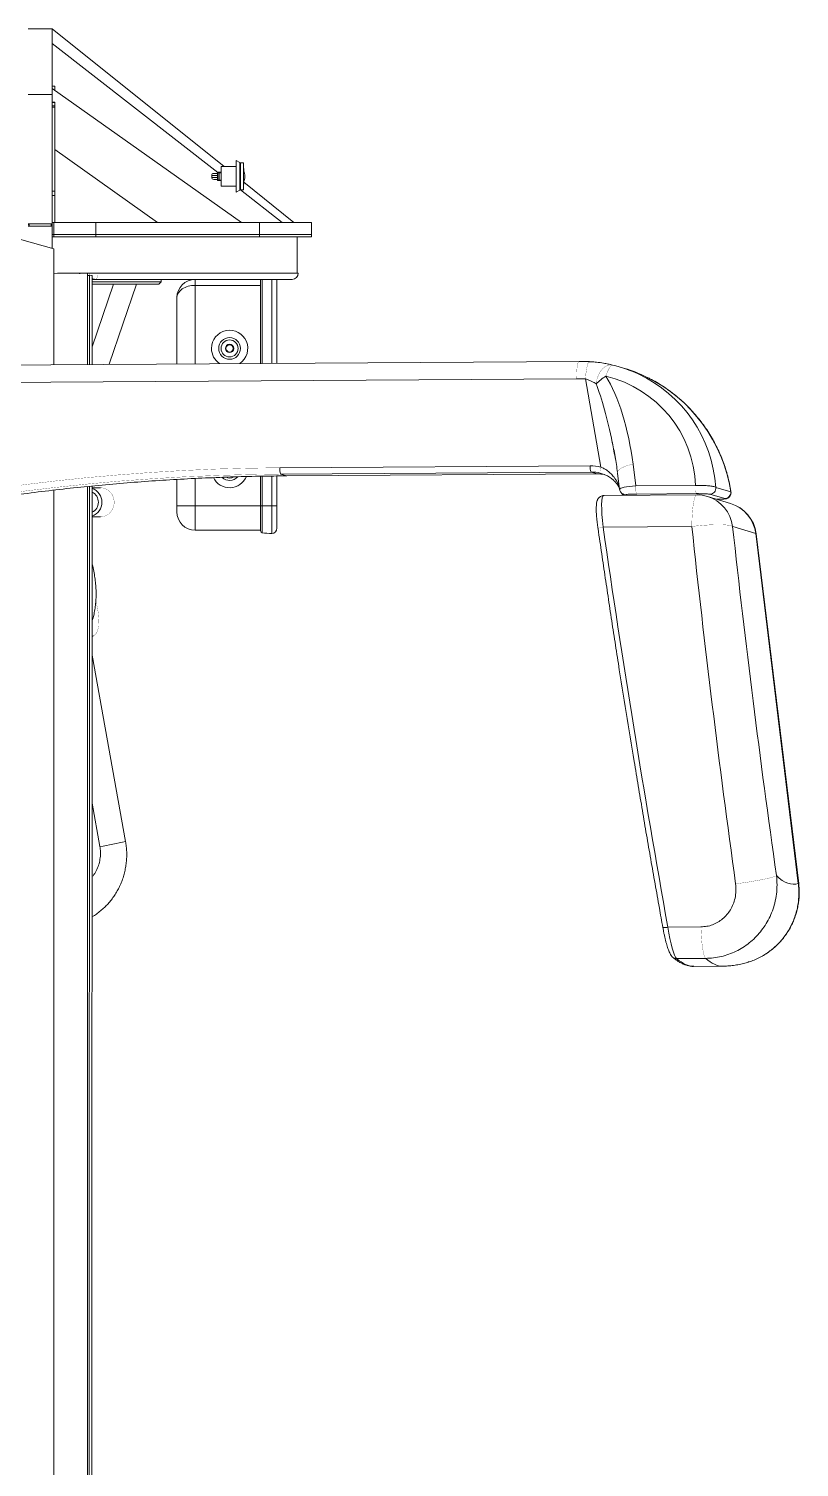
# Model space of a CAD drawing. Header units: millimetres. Extents: x -16985 to -606, y 2122 to 9380.
# Drawn here: x -7413 to -6777, y 6158 to 7345 of the extents above; entities that cross this region are included whole.
import ezdxf

# ---------------------------------------------------------------- set-up
doc = ezdxf.new("R2010")
doc.units = ezdxf.units.MM
for name, pattern in [('K5LT32768', [0]), ('K5LT32769', [0]), ('K5LT_THIN', [0])]:
    doc.linetypes.add(name, pattern=pattern)

msp = doc.modelspace()

# ---------------------------------------------------------------- linework, layer by layer
at = {"color": 7, "linetype": 'K5LT_THIN', "lineweight": 18}
for p, q in [((-7393.6, 7345), (-7413.6, 7345)), ((-7393.6, 7345), (-7413.6, 7345)), ((-7393.6, 7290.8), (-7393.6, 7345)), ((-7251.6, 7231.3), (-7393.6, 7345)), ((-7256.8, 7226.5), (-7393.6, 7332.9)), ((-7413.6, 7290.8), (-7393.6, 7290.8)), ((-7391.6, 7297.7), (-7393.6, 7297.7)), ((-7391.6, 7297.7), (-7393.6, 7297.7)), ((-7391.6, 7297.7), (-7393.6, 7297.7)), ((-7237.4, 7185.2), (-7393.6, 7295.8)), ((-7393.6, 7185.2), (-7393.6, 7290.8)), ((-7391.6, 7297.7), (-7391.6, 7294.4)), ((-7391.6, 7297.7), (-7391.6, 7297.7)), ((-7391.6, 7284.4), (-7393.6, 7284.4)), ((-7391.6, 7284.4), (-7393.6, 7284.4)), ((-7391.6, 7284.3), (-7393.6, 7284.3)), ((-7391.6, 7281.4), (-7393.6, 7281.4)), ((-7391.6, 7280.2), (-7393.6, 7280.2)), ((-7391.6, 7284.4), (-7391.6, 7284.3)), ((-7391.6, 7284.3), (-7391.6, 7281.4)), ((-7391.6, 7281.4), (-7391.6, 7280.2)), ((-7391.6, 7280.2), (-7391.6, 7211.1)), ((-7391.6, 7245.4), (-7306.6, 7185.2)), ((-7254.1, 7215), (-7254.1, 7231.3)), ((-7254.1, 7231.3), (-7241.6, 7231.3)), ((-7241.6, 7236.2), (-7238.6, 7234.7)), ((-7241.6, 7236.2), (-7241.6, 7210.2)), ((-7238.6, 7234.7), (-7238.6, 7211.7)), ((-7235.6, 7234.4), (-7238.1, 7234.4)), ((-7238.1, 7234.4), (-7238.1, 7212)), ((-7235.6, 7234.4), (-7235.6, 7212)), ((-7261.9, 7222.4), (-7261.9, 7224)), ((-7257, 7225.7), (-7260.2, 7225.7)), ((-7260.2, 7220.7), (-7257, 7220.7)), ((-7257, 7226.2), (-7257, 7220.2)), ((-7257, 7226.2), (-7257, 7220.2)), ((-7256.1, 7226.2), (-7257, 7226.2)), ((-7257, 7220.2), (-7256.1, 7220.2)), ((-7256.5, 7226.7), (-7255.6, 7226.7)), ((-7255.6, 7219.7), (-7256.5, 7219.7)), ((-7256.1, 7226.2), (-7255.6, 7226.2)), ((-7256.1, 7220.2), (-7256.1, 7226.2)), ((-7256.1, 7220.2), (-7255.6, 7220.2)), ((-7255.6, 7226.2), (-7255.6, 7226.7)), ((-7255.6, 7226.7), (-7254.1, 7226.7)), ((-7255.6, 7226.2), (-7255.6, 7220.2)), ((-7254.1, 7226.2), (-7255.6, 7226.2)), ((-7255.6, 7220.2), (-7254.1, 7220.2)), ((-7255.6, 7219.7), (-7255.6, 7220.2)), ((-7254.1, 7219.7), (-7255.6, 7219.7)), ((-7235.5, 7229.4), (-7235.6, 7229.4)), ((-7235.5, 7229.6), (-7235.5, 7229.4)), ((-7235.5, 7229.4), (-7235.5, 7227.8)), ((-7391.6, 7211.1), (-7393.6, 7211.1)), ((-7391.6, 7211.1), (-7391.6, 7207.3)), ((-7254.1, 7215), (-7241.6, 7215)), ((-7241.6, 7214.7), (-7242, 7215)), ((-7241.6, 7210.2), (-7238.6, 7211.7)), ((-7203.6, 7185.2), (-7238.2, 7212.1)), ((-7235.6, 7212), (-7238.1, 7212)), ((-7235.5, 7217), (-7235.6, 7217)), ((-7235.5, 7218.5), (-7235.5, 7217)), ((-7194.1, 7185.2), (-7235.5, 7218.4)), ((-7235.5, 7217), (-7235.5, 7216.8)), ((-7391.6, 7207.3), (-7393.6, 7207.3)), ((-7391.6, 7207.3), (-7391.6, 7185.2)), ((-7413.6, 7184.1), (-7393.6, 7184.1)), ((-7412.6, 7184.1), (-7394.6, 7184.1)), ((-7412.6, 7184.1), (-7412.6, 7182.1)), ((-7394.6, 7184.1), (-7394.6, 7182.1)), ((-7393.6, 7185.2), (-7393.6, 7175.2)), ((-7393.6, 7185.2), (-7392.2, 7185.2)), ((-7392.2, 7185.2), (-7392.2, 7175.2)), ((-7392.2, 7185.2), (-7357.6, 7185.2)), ((-7357.6, 7185.2), (-7357.6, 7175.2)), ((-7357.6, 7185.2), (-7222.5, 7185.2)), ((-7222.5, 7185.2), (-7222.5, 7175.2)), ((-7222.5, 7185.2), (-7179.6, 7185.2)), ((-7179.6, 7175.2), (-7179.6, 7185.2)), ((-7392.4, 7163.5), (-7453.6, 7180.5)), ((-7412.6, 7183.2), (-7413.6, 7183.2)), ((-7413.6, 7182.1), (-7393.6, 7182.1)), ((-7393.6, 7183.2), (-7394.6, 7183.2)), ((-7393.6, 7175.2), (-7393.6, 7173.2)), ((-7393.6, 7175.2), (-7392.2, 7175.2)), ((-7393.6, 7163.8), (-7393.6, 7173.2)), ((-7393.6, 7173.2), (-7392.2, 7173.2)), ((-7392.2, 7175.2), (-7392.2, 7173.2)), ((-7392.2, 7175.2), (-7357.6, 7175.2)), ((-7392.2, 7173.2), (-7357.6, 7173.2)), ((-7357.6, 7175.2), (-7357.6, 7173.2)), ((-7357.6, 7175.2), (-7222.5, 7175.2)), ((-7357.6, 7173.2), (-7222.5, 7173.2)), ((-7222.5, 7175.2), (-7222.5, 7173.2)), ((-7222.5, 7175.2), (-7179.6, 7175.2)), ((-7222.5, 7173.2), (-7179.6, 7173.2)), ((-7191.4, 7143.2), (-7191.4, 7173.2)), ((-7179.6, 7173.2), (-7179.6, 7175.2)), ((-7392.4, 7067.8), (-7392.4, 7163.5)), ((-7364.5, 7142.9), (-7392.4, 7143.2)), ((-7389.3, 7143.2), (-7356.1, 7143.2)), ((-7364.5, 7068), (-7364.5, 7142.9)), ((-7362.9, 7141.5), (-7364.5, 7141.3)), ((-7355.8, 7143.2), (-7362.9, 7143.2)), ((-7362.9, 7141.5), (-7362.9, 7068)), ((-7360.7, 7068), (-7360.7, 7141.4)), ((-7358, 7138.2), (-7360.7, 7138.2)), ((-7195.4, 7138.2), (-7358, 7138.2)), ((-7355.8, 7143.2), (-7190.4, 7143.2)), ((-7355.5, 7143.2), (-7191.4, 7143.2)), ((-7303.6, 7136.2), (-7303.6, 7138.2)), ((-7275.6, 7138.2), (-7275.6, 7133.2)), ((-7221.6, 7068.9), (-7221.6, 7138.2)), ((-7220.2, 7068.9), (-7220.2, 7138.2)), ((-7212.3, 7068.9), (-7212.3, 7138.2)), ((-7208.1, 7068.9), (-7208.1, 7138.2)), ((-7360.7, 7136.2), (-7303.6, 7136.2)), ((-7343.1, 7134.2), (-7360.7, 7082.6)), ((-7305.6, 7134.2), (-7360.7, 7134.2)), ((-7346.7, 7068.1), (-7324, 7134.2)), ((-7305.6, 7134.2), (-7303.6, 7136.2)), ((-7221.6, 7133.2), (-7275.6, 7133.2)), ((-7290.6, 7068.4), (-7290.6, 7123.2)), ((-6958.5, 7070.5), (-7483.3, 7067.2)), ((-6920.8, 7064.6), (-6924.6, 7065.8)), ((-6960.6, 7056.2), (-7485.3, 7052.8)), ((-6940.5, 6983.2), (-6953.2, 7056)), ((-7205.7, 6982.7), (-6949.2, 6984.3)), ((-6913.9, 6985.6), (-6911.6, 6967.7)), ((-7290.6, 6951.2), (-7290.6, 6973)), ((-7221.6, 6951.2), (-7221.6, 6975.7)), ((-7220.2, 6951.2), (-7220.2, 6975.7)), ((-7212.3, 6951.2), (-7212.3, 6975.8)), ((-7208.1, 6951.2), (-7208.1, 6975.9)), ((-6948.5, 6979.1), (-7205, 6977.5)), ((-7205, 6977.5), (-7199.9, 6976)), ((-7199.9, 6976), (-6943.5, 6977.6)), ((-7199.9, 6976), (-6943.5, 6977.6)), ((-7199.9, 6976), (-7199.9, 6976)), ((-6948.5, 6979.1), (-6943.5, 6977.6)), ((-6943.5, 6977.6), (-6943.5, 6977.6)), ((-6926.7, 6978.3), (-6925, 6964.8)), ((-7392.4, 5802.5), (-7392.4, 6964.2)), ((-7364.5, 6077), (-7364.5, 6967.2)), ((-7362.9, 6967.4), (-7363, 6075.5)), ((-7360.8, 6075.4), (-7360.7, 6967.6)), ((-7353.7, 6966.2), (-7360.7, 6966.2)), ((-6861.3, 6960.3), (-6938.1, 6959.8)), ((-6921.3, 6960.6), (-6920.7, 6960.4)), ((-6919.9, 6960.4), (-6919.3, 6960.2)), ((-6911.6, 6967.7), (-6862.2, 6968)), ((-6861.5, 6961.3), (-6910.9, 6960.9)), ((-6833.3, 6953.2), (-6852.4, 6959)), ((-6838.1, 6957.2), (-6850.4, 6960.9)), ((-6845.5, 6966.5), (-6833.2, 6962.8)), ((-7290.6, 6946.2), (-7290.6, 6951.2)), ((-7275.6, 6951.2), (-7290.6, 6951.2)), ((-7275.6, 6951.2), (-7275.6, 6931.2)), ((-7221.6, 6930.5), (-7221.6, 6951.2)), ((-7221.6, 6951.2), (-7220.2, 6951.2)), ((-7220.2, 6928.9), (-7220.2, 6951.2)), ((-7220.2, 6951.2), (-7212.3, 6951.2)), ((-7212.3, 6928.4), (-7212.3, 6951.2)), ((-7208.1, 6932.7), (-7208.1, 6951.2)), ((-7360.7, 6942.2), (-7353.7, 6942.2)), ((-7221.6, 6931.2), (-7275.6, 6931.2)), ((-6865.4, 6934.2), (-6938.6, 6933.7)), ((-6812.5, 6928.4), (-6831.6, 6934.1)), ((-6777.4, 6639.6), (-6812.5, 6928.4)), ((-6777.1, 6639.4), (-6812.2, 6928.1)), ((-7360.5, 6856.5), (-7360.7, 6856.2)), ((-7359.8, 6858.7), (-7360.5, 6856.5)), ((-7360.7, 6843.5), (-7359.6, 6843.9)), ((-7333, 6674.2), (-7360.7, 6828)), ((-6885.1, 6603.5), (-6857.8, 6603.7)), ((-6853.9, 6577.7), (-6878, 6577.5)), ((-6863.9, 6571.1), (-6839.9, 6571.2)), ((-6818.4, 6574.7), (-6818.1, 6574.8)), ((-6818.1, 6574.8), (-6817.2, 6575.1))]:
    msp.add_line(p, q, dxfattribs=at)
at = {"color": 8, "linetype": 'K5LT32768', "lineweight": 15, "true_color": 0x808080}
for p, q in [((-7261.9, 7224), (-7257, 7224)), ((-7261.9, 7222.4), (-7257, 7222.4)), ((-7257, 7226.2), (-7257, 7226.2)), ((-7257, 7220.2), (-7257, 7220.2)), ((-7372.2, 7143), (-7372.2, 7143.2)), ((-7370.6, 7143), (-7370.6, 7143.2)), ((-7366.9, 7142.9), (-7366.9, 7143.2)), ((-7275.6, 7133.2), (-7275.6, 7068.5)), ((-7275.6, 6973.8), (-7275.6, 6951.2)), ((-6833.2, 6962.8), (-6833.2, 6962.9)), ((-7275.6, 6951.2), (-7221.6, 6951.2)), ((-7212.3, 6951.2), (-7208.1, 6951.2)), ((-7354.3, 6669.9), (-7360.7, 6705.9))]:
    msp.add_line(p, q, dxfattribs=at)
at = {"color": 8, "linetype": 'K5LT32769', "true_color": 0x808080, "const_width": 0.18}
for points in [[(-7362.6, 7141.5), (-7362.8, 7142.2), (-7362.9, 7143.2)], [(-6958.5, 7070.5), (-6958.7, 7070.4), (-6959.1, 7070), (-6959.4, 7069.2), (-6959.7, 7068), (-6959.9, 7066.6), (-6960.2, 7064.9), (-6960.3, 7062.9), (-6960.5, 7060.8), (-6960.5, 7058.5), (-6960.6, 7056.2)], [(-6950.1, 7070.3), (-6950.3, 7070.2), (-6950.7, 7069.7), (-6951.1, 7068.9), (-6951.5, 7067.8), (-6951.8, 7066.4), (-6952.2, 7064.6), (-6952.5, 7062.7), (-6952.8, 7060.6), (-6953, 7058.3), (-6953.2, 7056)], [(-6913.9, 6985.6), (-6916.2, 6985.1), (-6918.5, 6984.5), (-6920.5, 6983.8), (-6922.4, 6983), (-6923.9, 6982.1), (-6925.2, 6981.2), (-6926.1, 6980.3), (-6926.6, 6979.3), (-6926.7, 6978.7)], [(-6921.4, 6960.6), (-6920.7, 6960.5), (-6919.9, 6960.4)], [(-6920.7, 6960.4), (-6920.1, 6960.3), (-6919.3, 6960.2)], [(-6865.4, 6934.2), (-6865.3, 6937.5), (-6865.2, 6940.8), (-6865, 6943.9), (-6864.8, 6946.9), (-6864.5, 6949.6), (-6864.2, 6952.1), (-6863.8, 6954.3), (-6863.4, 6956.2), (-6863, 6957.7), (-6862.5, 6958.9), (-6862.1, 6959.8), (-6861.6, 6960.2), (-6861.3, 6960.3)], [(-6938.6, 6933.7), (-6939.6, 6933.5), (-6940.4, 6933.3), (-6941.2, 6933.1), (-6941.9, 6932.9), (-6942.4, 6932.7), (-6942.7, 6932.5), (-6942.8, 6932.4), (-6942.8, 6932.3)], [(-6812.2, 6928.1), (-6812.2, 6928.2), (-6812.5, 6928.4)], [(-6777.1, 6639.4), (-6777.1, 6639.4), (-6777.4, 6639.6)]]:
    msp.add_lwpolyline(points, dxfattribs=at)
at = {"color": 7, "linetype": 'K5LT_THIN', "const_width": 0.18}
for points in [[(-7358, 7138.2), (-7357.6, 7138.3), (-7357.2, 7138.6), (-7356.8, 7139), (-7356.4, 7139.7), (-7356.2, 7140.4), (-7355.9, 7141.3), (-7355.8, 7142.2), (-7355.8, 7143.2)], [(-6930.8, 7067.4), (-6932.4, 7067.6), (-6934, 7067.4), (-6935.6, 7066.9), (-6937.3, 7065.9), (-6938.8, 7064.6), (-6940.2, 7063), (-6941.5, 7061.1), (-6942.5, 7059), (-6943.4, 7056.7), (-6944, 7054.3), (-6944.3, 7051.9)], [(-6936.4, 7058.3), (-6935.6, 7060.3), (-6934.9, 7062.2), (-6934.1, 7063.8), (-6933.4, 7065.2), (-6932.6, 7066.3), (-6932, 7067), (-6931.3, 7067.4), (-6930.8, 7067.4)], [(-7470.8, 6961), (-7444.5, 6965), (-7418.1, 6968.5), (-7391.6, 6971.7), (-7365.2, 6974.5), (-7338.6, 6976.8), (-7312.1, 6978.8), (-7285.5, 6980.4), (-7258.9, 6981.6), (-7232.3, 6982.3), (-7205.7, 6982.7)], [(-6940.5, 6983.2), (-6940.7, 6982.3), (-6940.9, 6981.4), (-6941.1, 6980.5), (-6941.2, 6979.8), (-6941.2, 6979.1), (-6941.2, 6978.6), (-6941.1, 6978.3), (-6941, 6978.2)], [(-7205, 6977.5), (-7231.5, 6977.1), (-7258, 6976.3), (-7284.6, 6975.2), (-7311.1, 6973.6), (-7337.5, 6971.7), (-7364, 6969.3), (-7390.4, 6966.5), (-7416.8, 6963.4), (-7443.1, 6959.8), (-7469.4, 6955.9)], [(-7464.4, 6954.4), (-7438.1, 6958.3), (-7411.8, 6961.9), (-7385.4, 6965), (-7359, 6967.8), (-7332.5, 6970.1), (-7306, 6972.1), (-7279.5, 6973.7), (-7253, 6974.8), (-7226.5, 6975.6), (-7199.9, 6976)], [(-6926.7, 6978.7), (-6926.7, 6978.4), (-6926.7, 6978.3)], [(-7353.7, 6942.2), (-7352.9, 6942.2), (-7351, 6942.6), (-7349.1, 6943.2), (-7347.4, 6944.3), (-7345.9, 6945.6), (-7344.6, 6947.2), (-7343.6, 6949), (-7342.9, 6951), (-7342.5, 6953), (-7342.5, 6955.1), (-7342.8, 6957.2), (-7343.5, 6959.2), (-7344.4, 6961), (-7345.7, 6962.6), (-7347.2, 6964), (-7348.9, 6965), (-7350.7, 6965.8), (-7352.7, 6966.1), (-7353.7, 6966.2)], [(-6911.6, 6967.7), (-6911.6, 6966.6), (-6911.6, 6965.4), (-6911.6, 6964.3), (-6911.5, 6963.2), (-6911.4, 6962.3), (-6911.2, 6961.6), (-6911.1, 6961.1), (-6910.9, 6960.9)], [(-6862.2, 6968), (-6862.2, 6966.9), (-6862.2, 6965.7), (-6862.2, 6964.6), (-6862.1, 6963.5), (-6862, 6962.6), (-6861.8, 6961.9), (-6861.7, 6961.5), (-6861.5, 6961.3)], [(-6831.6, 6934.1), (-6832.3, 6934.5), (-6833.4, 6934.9), (-6834.8, 6935.2), (-6836.5, 6935.4), (-6838.5, 6935.6), (-6840.8, 6935.7), (-6843.4, 6935.7), (-6846.2, 6935.7), (-6849.1, 6935.6), (-6852.2, 6935.4), (-6855.5, 6935.2), (-6858.8, 6934.9), (-6862.1, 6934.6), (-6865.4, 6934.2)], [(-7360.7, 6843.7), (-7359.9, 6843.8), (-7358.7, 6844.4), (-7357.7, 6845.3), (-7356.9, 6846.5), (-7356.2, 6848.1), (-7355.7, 6850), (-7355.3, 6852.2), (-7355.2, 6854.7), (-7355.2, 6857.5), (-7355.4, 6860.4), (-7355.7, 6863.6), (-7356.3, 6866.9), (-7357, 6870.4), (-7357.6, 6873.1)], [(-6795.4, 6646), (-6796.1, 6645.6), (-6797.1, 6645.2), (-6798.4, 6644.8), (-6800.1, 6644.3), (-6802.1, 6643.8), (-6804.4, 6643.3), (-6806.9, 6642.8), (-6809.7, 6642.2), (-6812.7, 6641.7), (-6815.9, 6641.2), (-6819.1, 6640.6), (-6822.5, 6640.1), (-6825.8, 6639.7), (-6829.2, 6639.2)], [(-6853.9, 6577.7), (-6854.4, 6578.3), (-6854.8, 6579.3), (-6855.3, 6580.6), (-6855.7, 6582.2), (-6856.1, 6584.1), (-6856.4, 6586.3), (-6856.8, 6588.8), (-6857.1, 6591.4), (-6857.3, 6594.3), (-6857.5, 6597.3), (-6857.7, 6600.5), (-6857.8, 6603.7)]]:
    msp.add_lwpolyline(points, dxfattribs=at)
at = {"color": 7, "linetype": 'K5LT_THIN', "lineweight": 18}
for radius in [9, 7, 3.5, 3]:
    msp.add_circle((-7247.1, 7081.2), radius, dxfattribs=at)
for centre, radius, start, end in [((-7239.1, 7233.8), 1, 0, 62.7839), ((-7260.2, 7224), 1.7, 89.9795, 180), ((-7260.2, 7222.4), 1.7, 180, 269.9795), ((-7256.5, 7226.2), 0.5, 90, 180), ((-7256.5, 7226.2), 0.497, 90.3951, 180.3898), ((-7256.5, 7220.2), 0.5, 180, 270), ((-7256.5, 7220.2), 0.497, 179.6102, 269.6049), ((-7255.6, 7226.2), 0.497, 90.3951, 180.3898), ((-7255.6, 7220.2), 0.497, 179.6102, 269.6049), ((-7235.6, 7229.6), 0.1, 0, 90), ((-7247.1, 7223.2), 12.5, 336.9308, 23.0692), ((-7239.1, 7212.6), 1, 297.2161, 0), ((-7235.6, 7216.8), 0.1, 270, 0), ((-7275.6, 7123.2), 15, 90, 180), ((-7195.4, 7143.2), 5, 270, 0), ((-6959.9, 6953.3), 102.9, 86.259, 90.3651), ((-6919, 7028.2), 34.7, 120.088, 137.0045), ((-7195, 6981.5), 10.7, 173.6703, 202.0418), ((-6938.6, 6983.1), 10.7, 173.6703, 202.0418), ((-6949, 6950.1), 34.2, 75.5728, 90.3688), ((-7247.1, 6981.2), 9, 225.5171, 318.2847), ((-6948.3, 6949.8), 29.4, 75.5728, 90.3688), ((-6943.3, 6948.2), 29.4, 78.3861, 90.3682), ((-7364.8, 6954.2), 12.2, 289.7762, 70.2099), ((-7364.7, 6954.2), 9.21, 295.7073, 64.2788), ((-6861.1, 6930.3), 30, 73.2312, 90.3647), ((-6850.5, 6965.9), 5.01, 270.7277, 6.6222), ((-6838.2, 6962.2), 5.01, 270.7277, 6.6222), ((-6842, 6924.5), 30, 6.9398, 73.2312), ((-7275.6, 6946.2), 15, 180, 270), ((-7219.9, 6930.5), 1.61, 180, 260.5189), ((-7209.6, 7041.5), 113.1, 264.6238, 268.6349), ((-7212.3, 6932.7), 4.25, 270, 0)]:
    msp.add_arc(centre, radius, start, end, dxfattribs=at)
at = {"color": 8, "linetype": 'K5LT32768', "lineweight": 15, "true_color": 0x808080}
for centre, radius, start, end in [((-7358, 7142.9), 4.71, 235.5066, 269.9196), ((-7247.1, 7081.2), 15, 304.0068, 180), ((-7247.1, 7081.2), 15, 180, 236.7225), ((-7247.1, 6981.2), 15, 206.4468, 337.0294), ((-7247.1, 6981.2), 7, 245.2425, 298.7913), ((-6861.1, 6930.7), 29.6, 6.7154, 73.0984), ((-6842, 6924.9), 29.6, 6.7154, 73.0984), ((-7401.8, 6961.3), 295.2, 279.2754, 283.477), ((-6887.7, 6612.4), 9.34, 260.4969, 286.607), ((-6878, 6582.4), 4.83, 228.6807, 270.612)]:
    msp.add_arc(centre, radius, start, end, dxfattribs=at)
at = {"color": 7, "linetype": 'K5LT_THIN', "lineweight": 18}
for centre, major_axis, ratio, start_param, end_param in [((-7363.7, 7141.4), (3, 0), 0.043746, -0.000005, 1.307601), ((-7275.6, 7123.2), (15, 0), 0.666667, 1.570796, 3.141593), ((-6964.1, 6952.3), (89.5, 82.2), 0.95205, 0.376828, 0.568417), ((-6966.1, 6957.7), (79.5, 70.9), 0.946098, -0.655844, 0.579737), ((-6944, 6985.4), (-12.7, 88), 0.336205, -1.617108, -0.645378), ((-6950.6, 6948.3), (-61, 106.4), 0.958785, -0.953263, -0.792498), ((-6942, 6980), (-14.3, 88.8), 0.166312, -1.491178, -1.330705), ((-6909.9, 6960.5), (10.1, 0), 0.046089, 1.666366, 3.292324), ((-6734.9, 6765.9), (-214.8, 1298.4), 0.133471, 1.419175, 1.674115), ((-6665.8, 6766.4), (-165.4, 1298.8), 0.136479, 1.423883, 1.651457), ((-6636.4, 6770.2), (-165.2, 1268.8), 0.136265, 1.423521, 1.651095), ((-6863.1, 7278.4), (-83.2, 639.4), 0.136265, 2.975112, 3.170433), ((-6881.5, 6607.2), (-4.2, 30), 0.135556, 1.677294, 2.98673), ((-6977.1, 7270.4), (-115.3, 699.1), 0.133515, 3.12013, 3.120452)]:
    msp.add_ellipse(centre, major_axis=major_axis, ratio=ratio, start_param=start_param, end_param=end_param, dxfattribs=at)
at = {"color": 8, "linetype": 'K5LT32768', "lineweight": 15, "true_color": 0x808080}
for centre, major_axis, ratio, start_param, end_param in [((-6964.1, 6952.3), (89.5, 82.2), 0.95205, -0.647587, 0.376828), ((-6950.6, 6948.3), (-61, 106.4), 0.958785, -1.954171, -0.953263), ((-6942, 6980), (-14.3, 88.8), 0.166312, -1.330705, -0.654067), ((-6934, 6929.8), (-4.2, 30), 0.135556, -0.018024, 1.422355), ((-6909.9, 6965.5), (15, 0.6), 0.154844, 1.673888, 3.155355), ((-6939.4, 6960.1), (20.3, 0), 0.043155, -0.200198, 0.142156), ((-6977.1, 7270.4), (-115.3, 699.1), 0.133515, 2.983614, 3.12013), ((-6922, 7270.7), (-83.6, 699.4), 0.137052, 2.98925, 3.126062)]:
    msp.add_ellipse(centre, major_axis=major_axis, ratio=ratio, start_param=start_param, end_param=end_param, dxfattribs=at)
for points, knots in [([(-7371.5, 7143), (-7371.4, 7143), (-7371.1, 7143.1), (-7370.8, 7143.2), (-7370.6, 7143.2)], [0, 0, 0, 0, 0.318509, 1, 1, 1, 1]), ([(-6940.5, 6983.2), (-6939.5, 6982.8), (-6937.6, 6982), (-6934.7, 6980.1), (-6932, 6977.7), (-6929.2, 6974.5), (-6926.8, 6970.9), (-6925.7, 6968.2), (-6925.3, 6967.1)], [0, 0, 0, 0, 0.125482, 0.251214, 0.418237, 0.585534, 0.823591, 1, 1, 1, 1]), ([(-6844.7, 6956.7), (-6844.2, 6956.7), (-6842.7, 6956.7), (-6840.6, 6956.8), (-6838.7, 6956.9), (-6837.9, 6957), (-6838, 6957.1), (-6838.1, 6957.2)], [0, 0, 0, 0, 0.114448, 0.34197, 0.570578, 0.807115, 1, 1, 1, 1]), ([(-7360.7, 6645), (-7360.2, 6645.6), (-7358.6, 6647.4), (-7356.6, 6651.1), (-7354.8, 6655.8), (-7353.9, 6660.7), (-7353.6, 6665.5), (-7354.1, 6668.6), (-7354.3, 6669.9)], [0, 0, 0, 0, 0.091086, 0.279394, 0.467705, 0.656714, 0.845725, 1, 1, 1, 1]), ([(-6818.1, 6574.8), (-6817.5, 6575), (-6815.2, 6575.7), (-6811.6, 6577.3), (-6807.1, 6579.5), (-6802.8, 6582.2), (-6798.8, 6585.3), (-6795, 6588.6), (-6791.6, 6592.3), (-6788.4, 6596.3), (-6785.6, 6600.5), (-6783.1, 6605), (-6781.1, 6609.6), (-6779.4, 6614.4), (-6778.1, 6619.3), (-6777.3, 6624.3), (-6776.9, 6629.4), (-6776.9, 6634.5), (-6777.2, 6637.9), (-6777.4, 6639.6)], [0, 0, 0, 0, 0.02519, 0.08509, 0.144989, 0.206634, 0.268279, 0.328351, 0.388423, 0.450254, 0.512084, 0.572218, 0.632352, 0.694245, 0.756139, 0.816228, 0.876316, 0.938158, 1, 1, 1, 1])]:
    msp.add_open_spline(points, degree=3, knots=knots, dxfattribs=at)
at = {"color": 7, "linetype": 'K5LT_THIN', "lineweight": 18}
for points, knots in [([(-6950.1, 7070.3), (-6951.2, 7070.4), (-6954, 7070.5), (-6956.8, 7070.5), (-6958.5, 7070.5)], [0, 0, 0, 0, 0.406663, 1, 1, 1, 1]), ([(-6946.5, 7070), (-6947.6, 7070.1), (-6948.7, 7070.2), (-6950, 7070.2), (-6950.1, 7070.3)], [0, 0, 0, 0, 0.908649, 1, 1, 1, 1]), ([(-6946.4, 7070), (-6945.6, 7069.9), (-6942.8, 7069.7), (-6938.8, 7069.1), (-6934.3, 7068.3), (-6932, 7067.7), (-6930.8, 7067.4)], [0, 0, 0, 0, 0.137379, 0.491845, 0.74439, 1, 1, 1, 1]), ([(-6944.3, 7051.9), (-6945.5, 7052.6), (-6947.3, 7053.7), (-6950.4, 7055), (-6952.2, 7055.7), (-6953.2, 7056)], [0, 0, 0, 0, 0.433093, 0.712923, 1, 1, 1, 1]), ([(-6833, 6962.9), (-6833.1, 6963), (-6833.4, 6965.3), (-6834.2, 6969.6), (-6835.7, 6975.7), (-6837.4, 6981.7), (-6839.4, 6987.6), (-6841.8, 6993.5), (-6844.4, 6999.2), (-6847.3, 7004.8), (-6850.5, 7010.2), (-6853.9, 7015.5), (-6857.6, 7020.5), (-6861.5, 7025.4), (-6865.6, 7030.1), (-6870, 7034.6), (-6874.5, 7038.8), (-6879.3, 7042.8), (-6884.2, 7046.5), (-6889.3, 7050), (-6894.5, 7053.3), (-6899, 7055.8), (-6901.8, 7057.1), (-6902.8, 7057.5)], [0, 0, 0, 0, 0.004451, 0.056488, 0.108489, 0.160437, 0.212315, 0.264109, 0.315802, 0.367381, 0.418834, 0.470151, 0.52132, 0.572336, 0.623191, 0.673882, 0.724406, 0.774762, 0.824952, 0.874979, 0.924846, 0.97456, 1, 1, 1, 1]), ([(-6931.3, 7004.9), (-6930.4, 7000.6), (-6928.5, 6991.9), (-6927.3, 6983.1), (-6926.7, 6978.7)], [0, 0, 0, 0, 0.498546, 1, 1, 1, 1]), ([(-7464.3, 6954.4), (-7460.2, 6955), (-7448.4, 6956.8), (-7428.7, 6959.7), (-7405.2, 6962.7), (-7381.8, 6965.5), (-7358.3, 6967.9), (-7334.8, 6970), (-7311.2, 6971.8), (-7287.7, 6973.3), (-7264.1, 6974.4), (-7240.5, 6975.3), (-7219.1, 6975.8), (-7205.6, 6975.9), (-7199.9, 6976)], [0, 0, 0, 0, 0.046727, 0.135634, 0.224541, 0.313449, 0.402357, 0.491265, 0.580173, 0.66908, 0.757988, 0.846896, 0.935804, 1, 1, 1, 1]), ([(-6929.7, 6972), (-6930.3, 6972.6), (-6931.9, 6974), (-6934.7, 6975.8), (-6937.8, 6977.2), (-6939.9, 6977.9), (-6941, 6978.2)], [0, 0, 0, 0, 0.23808, 0.539565, 0.765723, 1, 1, 1, 1]), ([(-6929.8, 6972.2), (-6929.8, 6972.1), (-6929.1, 6971.6), (-6928.1, 6970.4), (-6926.7, 6968.6), (-6925.7, 6967.1), (-6925.2, 6966.1), (-6925.1, 6965.8)], [0, 0, 0, 0, 0.023116, 0.28432, 0.574957, 0.882477, 1, 1, 1, 1]), ([(-6938.1, 6959.8), (-6938.3, 6959.8), (-6939, 6959.8), (-6940.1, 6959.4), (-6941.2, 6958.8), (-6942, 6958.1), (-6942.7, 6957.3), (-6943.2, 6956.4), (-6943.6, 6955.5), (-6943.9, 6954.4), (-6944.1, 6953), (-6944.2, 6951.3), (-6944.3, 6949.3), (-6944.3, 6947.2), (-6944.2, 6944.8), (-6944, 6942.3), (-6943.8, 6939.7), (-6943.5, 6937), (-6943.1, 6934.5), (-6942.9, 6932.9), (-6942.8, 6932.3)], [0, 0, 0, 0, 0.022721, 0.060386, 0.095681, 0.1298, 0.164149, 0.200447, 0.241405, 0.291746, 0.360544, 0.439979, 0.513519, 0.591011, 0.665511, 0.738529, 0.810764, 0.882556, 0.954089, 1, 1, 1, 1]), ([(-6924.9, 6964.8), (-6924.9, 6964.7), (-6924.9, 6964.2), (-6924.6, 6963.4), (-6924.1, 6962.5), (-6923.4, 6961.8), (-6922.7, 6961.2), (-6922.1, 6960.9), (-6921.6, 6960.7), (-6921.4, 6960.6), (-6921.3, 6960.6)], [0, 0, 0, 0, 0.063876, 0.250482, 0.419511, 0.574383, 0.716253, 0.845099, 0.962688, 1, 1, 1, 1]), ([(-6922, 6959.9), (-6922, 6959.9), (-6922.1, 6960), (-6922.5, 6960.4), (-6922.9, 6961), (-6923.1, 6961.5), (-6923.2, 6961.6)], [0, 0, 0, 0, 0.048268, 0.508928, 0.833279, 1, 1, 1, 1]), ([(-6862.2, 6968), (-6861.3, 6968.1), (-6859.6, 6968.1), (-6857.1, 6968.1), (-6854.7, 6968), (-6852.5, 6967.9), (-6850.4, 6967.7), (-6848.6, 6967.4), (-6846.8, 6967.1), (-6845.9, 6966.7), (-6845.6, 6966.5), (-6845.5, 6966.5)], [0, 0, 0, 0, 0.112925, 0.21887, 0.324817, 0.43558, 0.546353, 0.660461, 0.774584, 0.964022, 1, 1, 1, 1]), ([(-6850.4, 6960.9), (-6850.7, 6960.9), (-6851.3, 6961), (-6853.5, 6961.2), (-6856.4, 6961.2), (-6859.3, 6961.3), (-6860.9, 6961.3), (-6861.5, 6961.3)], [0, 0, 0, 0, 0.228672, 0.457677, 0.677986, 0.88774, 1, 1, 1, 1]), ([(-6844.7, 6956.7), (-6844.4, 6956.7), (-6843.5, 6956.7), (-6842.2, 6956.7), (-6840.7, 6956.8), (-6839.5, 6956.8), (-6838.4, 6956.9), (-6837.6, 6957), (-6837, 6957.1), (-6836.4, 6957.3), (-6835.7, 6957.6), (-6834.9, 6958.1), (-6834.2, 6958.7), (-6833.6, 6959.6), (-6833.1, 6960.7), (-6832.9, 6961.8), (-6833, 6962.5), (-6833.1, 6962.9)], [0, 0, 0, 0, 0.051128, 0.143679, 0.236337, 0.331386, 0.429653, 0.541967, 0.586655, 0.626345, 0.668173, 0.715733, 0.768406, 0.825626, 0.88605, 0.947995, 1, 1, 1, 1]), ([(-6942.8, 6932.3), (-6942.3, 6928.8), (-6940.8, 6918.6), (-6938.3, 6901.7), (-6935.3, 6881.6), (-6932.3, 6861.4), (-6929.2, 6841.3), (-6925, 6814.3), (-6919.6, 6780.7), (-6914.1, 6747), (-6909.6, 6720), (-6906.2, 6699.8), (-6902.8, 6679.6), (-6899.3, 6659.5), (-6895.7, 6639.3), (-6892.4, 6620.6), (-6890.3, 6608.6), (-6889.3, 6603.2)], [0, 0, 0, 0, 0.032241, 0.093501, 0.154765, 0.216029, 0.277295, 0.338562, 0.461095, 0.583624, 0.644885, 0.706144, 0.7674, 0.828652, 0.8899, 0.951143, 1, 1, 1, 1]), ([(-7359.8, 6858.7), (-7359.7, 6859.4), (-7359.1, 6861.7), (-7358.4, 6865.6), (-7357.7, 6870.5), (-7357.4, 6875.4), (-7357.4, 6880.5), (-7357.6, 6885.6), (-7358.2, 6890.7), (-7359, 6896), (-7359.9, 6900.2), (-7360.5, 6902.6), (-7360.7, 6903.2)], [0, 0, 0, 0, 0.047651, 0.15199, 0.259692, 0.368925, 0.480139, 0.593772, 0.710286, 0.830219, 0.954805, 1, 1, 1, 1]), ([(-7360.8, 6611.9), (-7360.1, 6612.3), (-7358.2, 6613.4), (-7355.3, 6615.6), (-7352, 6618.3), (-7348.9, 6621.2), (-7346.1, 6624.4), (-7343.4, 6627.8), (-7341, 6631.4), (-7338.9, 6635.2), (-7337, 6639.1), (-7335.4, 6643.1), (-7334.2, 6647.3), (-7333.2, 6651.5), (-7332.5, 6655.8), (-7332.1, 6660.2), (-7332, 6664.6), (-7332.3, 6669), (-7332.7, 6672.2), (-7333, 6673.9), (-7333.1, 6674.2)], [0, 0, 0, 0, 0.031108, 0.090715, 0.14935, 0.208412, 0.268067, 0.328058, 0.387645, 0.446579, 0.506234, 0.566415, 0.626792, 0.686285, 0.745869, 0.806104, 0.866734, 0.92727, 0.987331, 1, 1, 1, 1]), ([(-6857.8, 6603.7), (-6856.1, 6603.8), (-6852.9, 6604), (-6848.2, 6605.3), (-6843.8, 6607.4), (-6839.8, 6610.2), (-6836.3, 6613.7), (-6833.3, 6617.8), (-6831, 6622.4), (-6829.5, 6627.6), (-6828.7, 6633.3), (-6829, 6637.2), (-6829.2, 6639.2)], [0, 0, 0, 0, 0.094258, 0.188523, 0.283174, 0.377846, 0.474476, 0.571129, 0.671428, 0.771744, 0.88587, 1, 1, 1, 1]), ([(-6795.4, 6646), (-6795.2, 6643.5), (-6794.8, 6638.4), (-6795.3, 6630.8), (-6796.6, 6623.6), (-6798.7, 6616.9), (-6801.4, 6610.7), (-6804.7, 6604.9), (-6808.6, 6599.6), (-6813, 6594.7), (-6817.8, 6590.4), (-6823.1, 6586.6), (-6828.8, 6583.5), (-6834.8, 6580.9), (-6841, 6579.1), (-6847.4, 6578), (-6851.8, 6577.8), (-6853.9, 6577.7)], [0, 0, 0, 0, 0.074441, 0.149176, 0.223617, 0.289525, 0.355637, 0.421543, 0.485913, 0.550474, 0.61484, 0.678812, 0.742974, 0.806944, 0.87123, 0.935714, 1, 1, 1, 1]), ([(-6807.2, 6579.6), (-6807.1, 6579.6), (-6805.7, 6580.3), (-6803.2, 6582), (-6799.7, 6584.5), (-6796.4, 6587.3), (-6793.3, 6590.4), (-6790.4, 6593.6), (-6787.7, 6597.1), (-6785.3, 6600.7), (-6783.2, 6604.5), (-6781.4, 6608.5), (-6779.8, 6612.5), (-6778.6, 6616.7), (-6777.6, 6621), (-6777, 6625.3), (-6776.6, 6629.7), (-6776.6, 6634), (-6776.8, 6637.3), (-6777, 6639.1), (-6777.1, 6639.4)], [0, 0, 0, 0, 0.003887, 0.065225, 0.126906, 0.188273, 0.248743, 0.309832, 0.371458, 0.433321, 0.494357, 0.555112, 0.616543, 0.678415, 0.740291, 0.80112, 0.862231, 0.923926, 0.985927, 1, 1, 1, 1]), ([(-6889.3, 6603.2), (-6889.2, 6602.7), (-6888.9, 6601.3), (-6888.5, 6598.9), (-6887.9, 6596.2), (-6887.3, 6593.6), (-6886.7, 6591.1), (-6886, 6588.8), (-6885.4, 6586.7), (-6884.7, 6584.8), (-6884, 6583), (-6883.3, 6581.5), (-6882.6, 6580.3), (-6881.9, 6579.4), (-6881.4, 6578.9), (-6881.2, 6578.7)], [0, 0, 0, 0, 0.044076, 0.127951, 0.211897, 0.295968, 0.380284, 0.46504, 0.550568, 0.63748, 0.727005, 0.822055, 0.906773, 0.962253, 1, 1, 1, 1]), ([(-6881.2, 6578.7), (-6880.7, 6578.3), (-6879.4, 6577.2), (-6877.2, 6575.6), (-6874.5, 6574), (-6871.8, 6572.7), (-6869.2, 6571.8), (-6866.7, 6571.3), (-6864.9, 6571), (-6864, 6571.1), (-6863.9, 6571.1)], [0, 0, 0, 0, 0.081555, 0.241196, 0.399383, 0.554334, 0.704395, 0.848619, 0.987249, 1, 1, 1, 1]), ([(-6839.9, 6571.3), (-6839.2, 6571.3), (-6837, 6571.3), (-6833.2, 6571.6), (-6828.4, 6572.2), (-6823.8, 6573.1), (-6820.4, 6574), (-6818.7, 6574.6), (-6818.4, 6574.7)], [0, 0, 0, 0, 0.089767, 0.308396, 0.525837, 0.742556, 0.958889, 1, 1, 1, 1])]:
    msp.add_open_spline(points, degree=3, knots=knots, dxfattribs=at)

doc.saveas('drawing.dxf')
